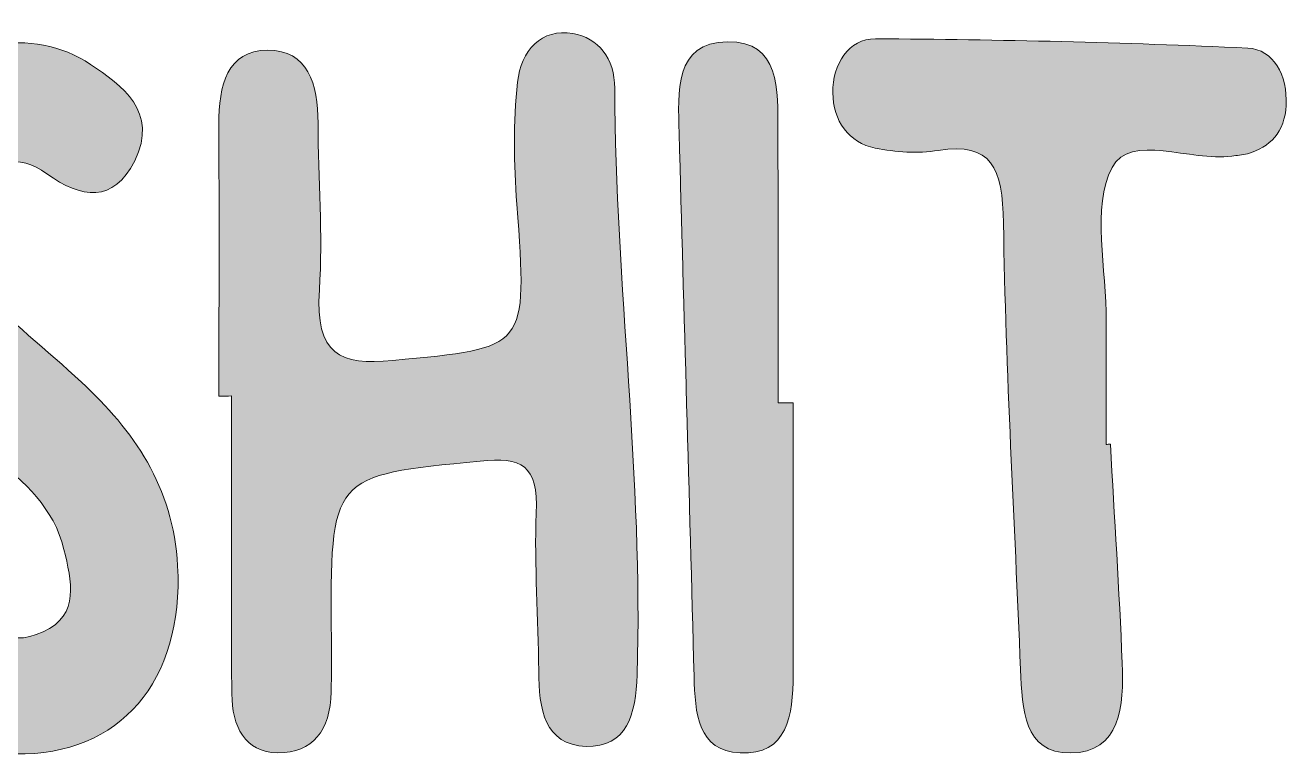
# Model space of a CAD drawing. Extents: x 556 to 1444, y -1436 to -564.
# Drawn here: x 1334.1 to 1444, y -888 to -824.4 of the extents above; entities that cross this region are included whole.
import ezdxf

# ---------------------------------------------------------------- set-up
doc = ezdxf.new("R2010")
doc.units = 0
doc.header["$MEASUREMENT"] = 0
doc.layers.add('katman 1', color=7, linetype='Continuous')

# ---------------------------------------------------------------- blocks, each defined once
blk = doc.blocks.new('block 3')
at = {"layer": 'katman 1', "true_color": 0x030303}
h = blk.add_hatch(color=18, dxfattribs=at)
h.dxf.hatch_style = 2
edge = h.paths.add_edge_path()
edge.add_spline(control_points=[(1333.28, -887.8), (1326.1, -887.68), (1320.39, -881.73), (1319.47, -873.54), (1319.11, -870.39), (1319.8, -867.88), (1322.72, -866.89), (1325.74, -865.85), (1327.46, -867.9), (1328.62, -870.62), (1329.01, -871.52), (1328.98, -872.62), (1329.3, -873.57), (1330.42, -876.89), (1332.38, -878.67), (1335.68, -877.18), (1338.93, -875.71), (1338.12, -872.7), (1337.49, -870.02), (1336.62, -866.35), (1333.99, -864.17), (1331.44, -861.96), (1327.83, -858.83), (1323.86, -856.12), (1321.29, -851.75), (1317.45, -845.22), (1318.33, -836.36), (1323.35, -830.72), (1327.75, -825.76), (1334.74, -824.42), (1339.8, -827.83), (1342.52, -829.66), (1345.76, -831.89), (1343.64, -836.22), (1341.83, -839.9), (1338.97, -839.49), (1336.01, -837.34), (1333.52, -835.53), (1331.06, -836.02), (1329.42, -838.83), (1327.81, -841.65), (1327.6, -844.78), (1329.95, -847.21), (1332.8, -850.15), (1335.99, -852.67), (1339, -855.45), (1343.53, -859.66), (1347, -864.52), (1347.38, -871.44), (1347.92, -881.44), (1342.36, -887.95), (1333.28, -887.8)], knot_values=[0, 0, 0, 0, 1, 1, 1, 2, 2, 2, 3, 3, 3, 4, 4, 4, 5, 5, 5, 6, 6, 6, 7, 7, 7, 8, 8, 8, 9, 9, 9, 10, 10, 10, 11, 11, 11, 12, 12, 12, 13, 13, 13, 14, 14, 14, 15, 15, 15, 16, 16, 16, 17, 17, 17, 17], degree=3, periodic=1)
h = blk.add_hatch(color=18, dxfattribs=at)
h.dxf.hatch_style = 2
edge = h.paths.add_edge_path()
edge.add_spline(control_points=[(1350.97, -856.68), (1350.97, -848.8), (1351, -840.91), (1350.96, -833.04), (1350.95, -829.66), (1351.68, -826.6), (1355.22, -826.59), (1358.7, -826.57), (1359.6, -829.49), (1359.6, -832.95), (1359.59, -837.78), (1360.03, -842.63), (1359.71, -847.43), (1359.34, -853.07), (1361.5, -854.02), (1366.1, -853.57), (1377.86, -852.46), (1377.82, -852.69), (1376.89, -839.98), (1376.64, -836.46), (1376.57, -832.87), (1376.95, -829.37), (1377.24, -826.6), (1379.04, -824.66), (1381.76, -825.14), (1383.96, -825.52), (1385.4, -827.25), (1385.41, -829.92), (1385.47, -846.95), (1387.89, -863.86), (1387.36, -880.92), (1387.25, -884.36), (1386.46, -887.25), (1382.91, -887.14), (1379.3, -887.02), (1378.8, -883.9), (1378.79, -880.57), (1378.77, -876), (1378.39, -871.41), (1378.58, -866.86), (1378.76, -862.61), (1377.29, -861.96), (1373.7, -862.32), (1360.67, -863.62), (1360.65, -863.43), (1360.75, -877.83), (1360.77, -879.36), (1360.77, -880.89), (1360.74, -882.4), (1360.65, -885.74), (1359.15, -887.74), (1356.09, -887.69), (1353.2, -887.66), (1352.12, -885.39), (1352.09, -882.57), (1352.02, -873.94), (1352.07, -865.3), (1352.07, -856.66), (1351.71, -856.68), (1351.35, -856.68), (1350.97, -856.68)], knot_values=[0, 0, 0, 0, 1, 1, 1, 2, 2, 2, 3, 3, 3, 4, 4, 4, 5, 5, 5, 6, 6, 6, 7, 7, 7, 8, 8, 8, 9, 9, 9, 10, 10, 10, 11, 11, 11, 12, 12, 12, 13, 13, 13, 14, 14, 14, 15, 15, 15, 16, 16, 16, 17, 17, 17, 18, 18, 18, 19, 19, 19, 20, 20, 20, 20], degree=3, periodic=1)
h = blk.add_hatch(color=18, dxfattribs=at)
h.dxf.hatch_style = 2
edge = h.paths.add_edge_path()
edge.add_spline(control_points=[(1400.93, -857.27), (1400.93, -865.14), (1400.93, -873.02), (1400.93, -880.89), (1400.93, -884.45), (1400.43, -887.91), (1396.31, -887.71), (1392.62, -887.54), (1392.4, -884.27), (1392.31, -881.03), (1391.91, -865.28), (1391.42, -849.54), (1391.01, -833.79), (1390.92, -830.23), (1390.56, -825.92), (1395.21, -825.85), (1399.81, -825.79), (1399.59, -830.04), (1399.6, -833.65), (1399.63, -841.52), (1399.62, -849.4), (1399.62, -857.27), (1400.06, -857.27), (1400.5, -857.27), (1400.93, -857.27)], knot_values=[0, 0, 0, 0, 1, 1, 1, 2, 2, 2, 3, 3, 3, 4, 4, 4, 5, 5, 5, 6, 6, 6, 7, 7, 7, 8, 8, 8, 8], degree=3, periodic=1)
h = blk.add_hatch(color=18, dxfattribs=at)
h.dxf.hatch_style = 2
edge = h.paths.add_edge_path()
edge.add_spline(control_points=[(1428.53, -860.86), (1428.88, -867.21), (1429.3, -873.54), (1429.56, -879.9), (1429.71, -883.61), (1429.44, -887.68), (1425.04, -887.71), (1421.01, -887.74), (1420.84, -883.9), (1420.71, -880.46), (1420.2, -867.51), (1419.42, -854.57), (1419.23, -841.62), (1419.16, -836.82), (1418.21, -834.57), (1413.56, -835.3), (1411.76, -835.59), (1409.85, -835.46), (1408.07, -835.1), (1405.76, -834.66), (1404.4, -832.7), (1404.38, -830.29), (1404.35, -827.81), (1405.76, -825.58), (1408.1, -825.59), (1418.9, -825.67), (1429.7, -825.9), (1440.49, -826.41), (1442.72, -826.51), (1443.96, -828.76), (1443.82, -831.39), (1443.7, -833.7), (1442.43, -835.04), (1440.45, -835.59), (1440.01, -835.72), (1439.54, -835.73), (1439.09, -835.79), (1435.5, -836.31), (1430.25, -833.76), (1428.68, -836.79), (1426.88, -840.23), (1428.19, -845.65), (1428.17, -850.21), (1428.15, -853.77), (1428.17, -857.32), (1428.17, -860.88), (1428.28, -860.86), (1428.4, -860.86), (1428.53, -860.86)], knot_values=[0, 0, 0, 0, 1, 1, 1, 2, 2, 2, 3, 3, 3, 4, 4, 4, 5, 5, 5, 6, 6, 6, 7, 7, 7, 8, 8, 8, 9, 9, 9, 10, 10, 10, 11, 11, 11, 12, 12, 12, 13, 13, 13, 14, 14, 14, 15, 15, 15, 16, 16, 16, 16], degree=3, periodic=1)
at = {"layer": 'katman 1', "lineweight": 0}
for points, knots in [([(1333.28, -887.8), (1326.1, -887.68), (1320.39, -881.73), (1319.47, -873.54), (1319.11, -870.39), (1319.8, -867.88), (1322.72, -866.89), (1325.74, -865.85), (1327.46, -867.9), (1328.62, -870.62), (1329.01, -871.52), (1328.98, -872.62), (1329.3, -873.57), (1330.42, -876.89), (1332.38, -878.67), (1335.68, -877.18), (1338.93, -875.71), (1338.12, -872.7), (1337.49, -870.02), (1336.62, -866.35), (1333.99, -864.17), (1331.44, -861.96), (1327.83, -858.83), (1323.86, -856.12), (1321.29, -851.75), (1317.45, -845.22), (1318.33, -836.36), (1323.35, -830.72), (1327.75, -825.76), (1334.74, -824.42), (1339.8, -827.83), (1342.52, -829.66), (1345.76, -831.89), (1343.64, -836.22), (1341.83, -839.9), (1338.97, -839.49), (1336.01, -837.34), (1333.52, -835.53), (1331.06, -836.02), (1329.42, -838.83), (1327.81, -841.65), (1327.6, -844.78), (1329.95, -847.21), (1332.8, -850.15), (1335.99, -852.67), (1339, -855.45), (1343.53, -859.66), (1347, -864.52), (1347.38, -871.44), (1347.92, -881.44), (1342.36, -887.95), (1333.28, -887.8)], [0, 0, 0, 0, 1, 1, 1, 2, 2, 2, 3, 3, 3, 4, 4, 4, 5, 5, 5, 6, 6, 6, 7, 7, 7, 8, 8, 8, 9, 9, 9, 10, 10, 10, 11, 11, 11, 12, 12, 12, 13, 13, 13, 14, 14, 14, 15, 15, 15, 16, 16, 16, 17, 17, 17, 17]), ([(1350.97, -856.68), (1350.97, -848.8), (1351, -840.91), (1350.96, -833.04), (1350.95, -829.66), (1351.68, -826.6), (1355.22, -826.59), (1358.7, -826.57), (1359.6, -829.49), (1359.6, -832.95), (1359.59, -837.78), (1360.03, -842.63), (1359.71, -847.43), (1359.34, -853.07), (1361.5, -854.02), (1366.1, -853.57), (1377.86, -852.46), (1377.82, -852.69), (1376.89, -839.98), (1376.64, -836.46), (1376.57, -832.87), (1376.95, -829.37), (1377.24, -826.6), (1379.04, -824.66), (1381.76, -825.14), (1383.96, -825.52), (1385.4, -827.25), (1385.41, -829.92), (1385.47, -846.95), (1387.89, -863.86), (1387.36, -880.92), (1387.25, -884.36), (1386.46, -887.25), (1382.91, -887.14), (1379.3, -887.02), (1378.8, -883.9), (1378.79, -880.57), (1378.77, -876), (1378.39, -871.41), (1378.58, -866.86), (1378.76, -862.61), (1377.29, -861.96), (1373.7, -862.32), (1360.67, -863.62), (1360.65, -863.43), (1360.75, -877.83), (1360.77, -879.36), (1360.77, -880.89), (1360.74, -882.4), (1360.65, -885.74), (1359.15, -887.74), (1356.09, -887.69), (1353.2, -887.66), (1352.12, -885.39), (1352.09, -882.57), (1352.02, -873.94), (1352.07, -865.3), (1352.07, -856.66), (1351.71, -856.68), (1351.35, -856.68), (1350.97, -856.68)], [0, 0, 0, 0, 1, 1, 1, 2, 2, 2, 3, 3, 3, 4, 4, 4, 5, 5, 5, 6, 6, 6, 7, 7, 7, 8, 8, 8, 9, 9, 9, 10, 10, 10, 11, 11, 11, 12, 12, 12, 13, 13, 13, 14, 14, 14, 15, 15, 15, 16, 16, 16, 17, 17, 17, 18, 18, 18, 19, 19, 19, 20, 20, 20, 20]), ([(1400.93, -857.27), (1400.93, -865.14), (1400.93, -873.02), (1400.93, -880.89), (1400.93, -884.45), (1400.43, -887.91), (1396.31, -887.71), (1392.62, -887.54), (1392.4, -884.27), (1392.31, -881.03), (1391.91, -865.28), (1391.42, -849.54), (1391.01, -833.79), (1390.92, -830.23), (1390.56, -825.92), (1395.21, -825.85), (1399.81, -825.79), (1399.59, -830.04), (1399.6, -833.65), (1399.63, -841.52), (1399.62, -849.4), (1399.62, -857.27), (1400.06, -857.27), (1400.5, -857.27), (1400.93, -857.27)], [0, 0, 0, 0, 1, 1, 1, 2, 2, 2, 3, 3, 3, 4, 4, 4, 5, 5, 5, 6, 6, 6, 7, 7, 7, 8, 8, 8, 8]), ([(1428.53, -860.86), (1428.88, -867.21), (1429.3, -873.54), (1429.56, -879.9), (1429.71, -883.61), (1429.44, -887.68), (1425.04, -887.71), (1421.01, -887.74), (1420.84, -883.9), (1420.71, -880.46), (1420.2, -867.51), (1419.42, -854.57), (1419.23, -841.62), (1419.16, -836.82), (1418.21, -834.57), (1413.56, -835.3), (1411.76, -835.59), (1409.85, -835.46), (1408.07, -835.1), (1405.76, -834.66), (1404.4, -832.7), (1404.38, -830.29), (1404.35, -827.81), (1405.76, -825.58), (1408.1, -825.59), (1418.9, -825.67), (1429.7, -825.9), (1440.49, -826.41), (1442.72, -826.51), (1443.96, -828.76), (1443.82, -831.39), (1443.7, -833.7), (1442.43, -835.04), (1440.45, -835.59), (1440.01, -835.72), (1439.54, -835.73), (1439.09, -835.79), (1435.5, -836.31), (1430.25, -833.76), (1428.68, -836.79), (1426.88, -840.23), (1428.19, -845.65), (1428.17, -850.21), (1428.15, -853.77), (1428.17, -857.32), (1428.17, -860.88), (1428.28, -860.86), (1428.4, -860.86), (1428.53, -860.86)], [0, 0, 0, 0, 1, 1, 1, 2, 2, 2, 3, 3, 3, 4, 4, 4, 5, 5, 5, 6, 6, 6, 7, 7, 7, 8, 8, 8, 9, 9, 9, 10, 10, 10, 11, 11, 11, 12, 12, 12, 13, 13, 13, 14, 14, 14, 15, 15, 15, 16, 16, 16, 16])]:
    blk.add_open_spline(points, degree=3, knots=knots, dxfattribs=at)
blk = doc.blocks.new('block 2')
at = {"layer": 'katman 1'}
blk.add_blockref('block 3', (0, 0), dxfattribs=at)

msp = doc.modelspace()

# ---------------------------------------------------------------- block references
at = {"layer": 'katman 1'}
msp.add_blockref('block 2', (0, 0), dxfattribs=at)

doc.saveas('drawing.dxf')
